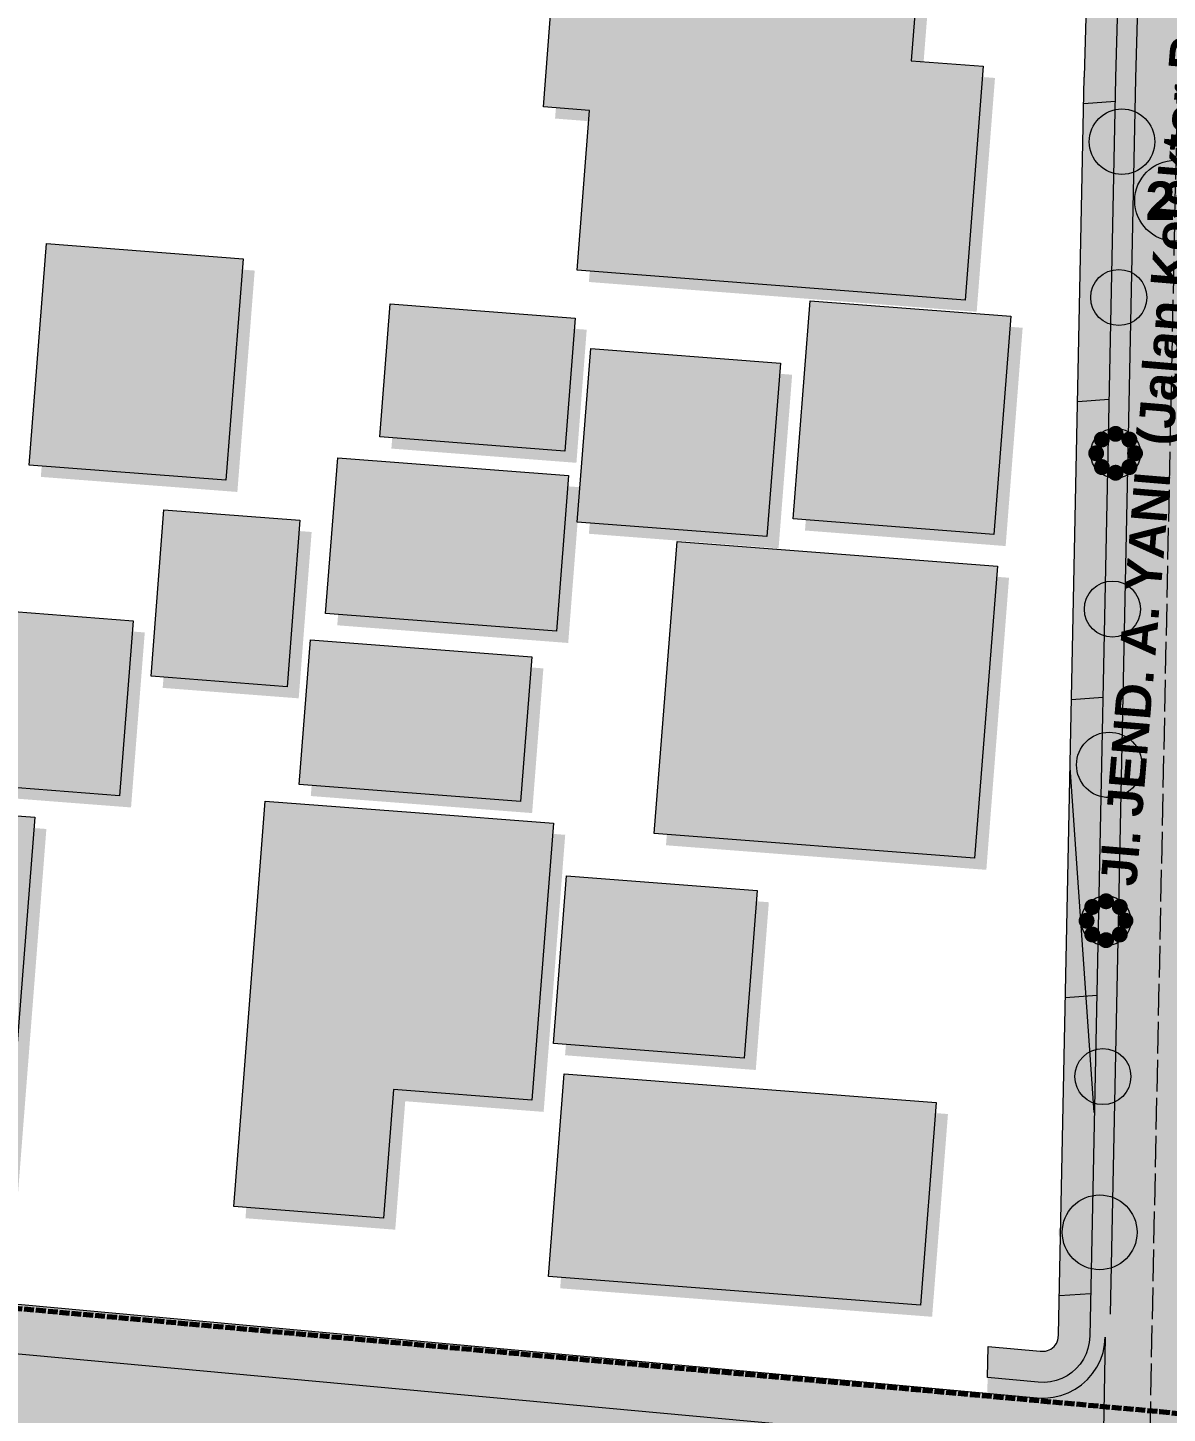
# Model space of a CAD drawing. Header units: metres. Extents: x 305909 to 307171, y 9156037 to 9156671.
# Drawn here: x 306816.2 to 306889.3, y 9156462.2 to 9156551.1 of the extents above; entities that cross this region are included whole.
import ezdxf
from ezdxf.enums import TextEntityAlignment as Align

# ---------------------------------------------------------------- set-up
doc = ezdxf.new("R2010")
doc.units = ezdxf.units.M
doc.linetypes.add('DASHED', pattern=[1.524, 1.27, -0.254])
doc.linetypes.add('DASHED2', pattern=[0.762, 0.635, -0.127])
for name, color, linetype, lineweight, true_color in [('A-ALUR_DISTRIBUSI', 7, 'DASHED', 50, 0x7828a0), ('B-BAYANGAN', 7, 'Continuous', 0, 0x76786c), ('B-DELINEASI', 7, 'DASHED2', 70, 0xc800c8), ('J-BADAN_KOLEKTOR', 7, 'Continuous', 13, 0x6e6e6e), ('J-MARKA_TEPI', 7, 'Continuous', 13, 0xffffff), ('J-PERKERASAN_JALAN', 7, 'Continuous', 9, 0x989896), ('J-SUMBU_KOLEKTOR', 7, 'DASHED', 18, 0xffffff), ('K-BANGUNAN_LUAR_TAPAK', 7, 'Continuous', 9, 0xdedede), ('P-TROTOAR_AYANI', 7, 'Continuous', 9, 0xd6c8b2), ('T-LABEL_JALAN', 7, 'Continuous', 0, 0x282828), ('T-NOMOR_ELEMEN', 7, 'Continuous', 18, 0x141414), ('V-JALUR_HIJAU_AYANI', 7, 'Continuous', 0, 0x96cd78), ('V-POHON_PENEDUH', 7, 'Continuous', 13, 0x288232), ('Z-R', 7, 'Continuous', 0, 0xfaf4e6)]:
    doc.layers.add(name, color=color, linetype=linetype, lineweight=lineweight, true_color=true_color)
doc.layers.add('J-MARKA_JALAN', color=7, linetype='Continuous')
doc.styles.add('ARIALB', font='arialbd.ttf')

# ---------------------------------------------------------------- blocks, each defined once
blk = doc.blocks.new('POHON')
at = {"true_color": 0x347638}
h = blk.add_hatch(color=97, dxfattribs=at)
h.dxf.hatch_style = 1
edge = h.paths.add_edge_path()
edge.add_arc((0, 0), 1, 0, 360)
at = {"true_color": 0x3e843e}
h = blk.add_hatch(color=97, dxfattribs=at)
h.dxf.hatch_style = 1
edge = h.paths.add_edge_path()
edge.add_arc((-0.552, 0.552), 0.32, 0, 360)
at = {"true_color": 0x62a556}
h = blk.add_hatch(color=85, dxfattribs=at)
h.dxf.hatch_style = 1
edge = h.paths.add_edge_path()
edge.add_arc((-0.2, 0.22), 0.55, 0, 360)
at = {"true_color": 0x3e843e}
h = blk.add_hatch(color=97, dxfattribs=at)
h.dxf.hatch_style = 1
edge = h.paths.add_edge_path()
edge.add_arc((0, 0.78), 0.32, 0, 360)
h = blk.add_hatch(color=97, dxfattribs=at)
h.dxf.hatch_style = 1
edge = h.paths.add_edge_path()
edge.add_arc((0.552, 0.552), 0.32, 0, 360)
at = {"true_color": 0x697060}
h = blk.add_hatch(color=251, dxfattribs=at)
h.dxf.hatch_style = 1
edge = h.paths.add_edge_path()
edge.add_arc((0.38, -0.38), 1, 0, 360)
at = {"true_color": 0x3e843e}
h = blk.add_hatch(color=97, dxfattribs=at)
h.dxf.hatch_style = 1
edge = h.paths.add_edge_path()
edge.add_arc((-0.78, 0), 0.32, 0, 360)
h = blk.add_hatch(color=97, dxfattribs=at)
h.dxf.hatch_style = 1
edge = h.paths.add_edge_path()
edge.add_arc((0.78, 0), 0.32, 0, 360)
h = blk.add_hatch(color=97, dxfattribs=at)
h.dxf.hatch_style = 1
edge = h.paths.add_edge_path()
edge.add_arc((-0.552, -0.552), 0.32, 0, 360)
h = blk.add_hatch(color=97, dxfattribs=at)
h.dxf.hatch_style = 1
edge = h.paths.add_edge_path()
edge.add_arc((0.552, -0.552), 0.32, 0, 360)
h = blk.add_hatch(color=97, dxfattribs=at)
h.dxf.hatch_style = 1
edge = h.paths.add_edge_path()
edge.add_arc((0, -0.78), 0.32, 0, 360)
at = {"color": 99, "lineweight": 9, "true_color": 0x235528}
blk.add_circle((0, 0), 1, dxfattribs=at)

msp = doc.modelspace()

# ---------------------------------------------------------------- hatches: boundary and pattern name
at = {"layer": 'A-ALUR_DISTRIBUSI', "true_color": 0x7828a0}
h = msp.add_hatch(color=195, dxfattribs=at)
h.dxf.hatch_style = 1
h.paths.add_polyline_path([(306822.268, 9156466.504), (306824.321, 9156466.355), (306824.22, 9156464.958), (306822.167, 9156465.107), (306818.235, 9156465.393), (306818.337, 9156466.789), (306822.268, 9156466.504)])
h = msp.add_hatch(color=195, dxfattribs=at)
h.dxf.hatch_style = 1
h.paths.add_polyline_path([(306830.538, 9156465.903), (306833.297, 9156465.702), (306833.196, 9156464.306), (306830.436, 9156464.507), (306827.212, 9156464.741), (306827.313, 9156466.137), (306830.538, 9156465.903)])
h = msp.add_hatch(color=195, dxfattribs=at)
h.dxf.hatch_style = 1
h.paths.add_polyline_path([(306840.184, 9156465.202), (306842.274, 9156465.05), (306842.172, 9156463.654), (306840.082, 9156463.806), (306836.188, 9156464.089), (306836.289, 9156465.485), (306840.184, 9156465.202)])
h = msp.add_hatch(color=195, dxfattribs=at)
h.dxf.hatch_style = 1
h.paths.add_polyline_path([(306851.207, 9156464.401), (306851.218, 9156464.4), (306851.261, 9156464.396), (306851.137, 9156463.002), (306851.1, 9156463.005), (306845.164, 9156463.436), (306845.266, 9156464.833), (306851.207, 9156464.401)])
h = msp.add_hatch(color=195, dxfattribs=at)
h.dxf.hatch_style = 1
h.paths.add_polyline_path([(306860.226, 9156463.596), (306860.101, 9156462.201), (306854.125, 9156462.735), (306854.25, 9156464.129), (306860.226, 9156463.596)])
h = msp.add_hatch(color=195, dxfattribs=at)
h.dxf.hatch_style = 1
h.paths.add_polyline_path([(306861.2, 9156461.79), (306856.533, 9156460.188), (306856.906, 9156464.221)])
h = msp.add_hatch(color=195, dxfattribs=at)
h.dxf.hatch_style = 1
h.paths.add_polyline_path([(306874.059, 9156461.202), (306869.317, 9156459.835), (306869.891, 9156463.844)])
h = msp.add_hatch(color=195, dxfattribs=at)
h.dxf.hatch_style = 1
h.paths.add_polyline_path([(306869.091, 9156462.62), (306869.113, 9156462.617), (306869.208, 9156462.603), (306869.01, 9156461.218), (306868.925, 9156461.23), (306863.069, 9156461.884), (306863.224, 9156463.275), (306869.091, 9156462.62)])
h = msp.add_hatch(color=195, dxfattribs=at)
h.dxf.hatch_style = 1
h.paths.add_polyline_path([(306859.734, 9156462.629), (306861.265, 9156462.487), (306861.136, 9156461.093), (306859.605, 9156461.235), (306857.483, 9156461.431), (306857.612, 9156462.825), (306859.734, 9156462.629)])
at = {"layer": 'B-BAYANGAN', "true_color": 0x76786c}
h = msp.add_hatch(color=8, dxfattribs=at)
h.dxf.hatch_style = 1
h.paths.add_polyline_path([(306874.138, 9156554.485), (306873.645, 9156548.234), (306878.281, 9156547.877), (306877.106, 9156532.874), (306852.214, 9156534.786), (306853.011, 9156545.042), (306850.042, 9156545.274), (306850.891, 9156556.271), (306874.138, 9156554.485)])
h = msp.add_hatch(color=8, dxfattribs=at)
h.dxf.hatch_style = 1
h.paths.add_polyline_path([(306830.76, 9156535.518), (306829.647, 9156521.312), (306817.031, 9156522.278), (306818.143, 9156536.495), (306830.76, 9156535.518)])
h = msp.add_hatch(color=8, dxfattribs=at)
h.dxf.hatch_style = 1
h.paths.add_polyline_path([(306852.072, 9156531.722), (306851.412, 9156523.181), (306839.534, 9156524.095), (306840.206, 9156532.636), (306852.072, 9156531.722)])
h = msp.add_hatch(color=8, dxfattribs=at)
h.dxf.hatch_style = 1
h.paths.add_polyline_path([(306880.056, 9156531.847), (306878.965, 9156517.84), (306866.084, 9156518.839), (306867.175, 9156532.834), (306880.056, 9156531.847)])
h = msp.add_hatch(color=8, dxfattribs=at)
h.dxf.hatch_style = 1
h.paths.add_polyline_path([(306865.26, 9156528.834), (306864.389, 9156517.693), (306852.214, 9156518.628), (306853.084, 9156529.769), (306865.26, 9156528.834)])
h = msp.add_hatch(color=8, dxfattribs=at)
h.dxf.hatch_style = 1
h.paths.add_polyline_path([(306851.661, 9156521.612), (306850.885, 9156511.621), (306836.06, 9156512.755), (306836.836, 9156522.746), (306851.661, 9156521.612)])
h = msp.add_hatch(color=8, dxfattribs=at)
h.dxf.hatch_style = 1
h.paths.add_polyline_path([(306834.414, 9156518.743), (306833.585, 9156508.067), (306824.854, 9156508.739), (306825.683, 9156519.416), (306834.414, 9156518.743)])
h = msp.add_hatch(color=8, dxfattribs=at)
h.dxf.hatch_style = 1
h.paths.add_polyline_path([(306879.183, 9156515.806), (306877.726, 9156497.064), (306857.161, 9156498.64), (306858.619, 9156517.382), (306879.183, 9156515.806)])
h = msp.add_hatch(color=8, dxfattribs=at)
h.dxf.hatch_style = 1
h.paths.add_polyline_path([(306823.703, 9156512.296), (306822.822, 9156501.066), (306815.183, 9156501.655), (306816.065, 9156512.884), (306823.703, 9156512.296)])
h = msp.add_hatch(color=8, dxfattribs=at)
h.dxf.hatch_style = 1
h.paths.add_polyline_path([(306849.291, 9156509.989), (306848.568, 9156500.706), (306834.361, 9156501.799), (306835.085, 9156511.081), (306849.291, 9156509.989)])
h = msp.add_hatch(color=8, dxfattribs=at)
h.dxf.hatch_style = 1
h.paths.add_polyline_path([(306806.114, 9156498.565), (306806.272, 9156500.535), (306817.387, 9156499.684), (306815.552, 9156476.129), (306804.436, 9156476.98), (306804.677, 9156480.166), (306796.608, 9156480.797), (306798.045, 9156499.185), (306806.114, 9156498.565)])
h = msp.add_hatch(color=8, dxfattribs=at)
h.dxf.hatch_style = 1
h.paths.add_polyline_path([(306850.692, 9156499.31), (306849.308, 9156481.531), (306840.422, 9156482.214), (306839.782, 9156473.971), (306830.168, 9156474.707), (306830.807, 9156482.949), (306832.192, 9156500.728), (306841.806, 9156499.993), (306850.692, 9156499.31)])
h = msp.add_hatch(color=8, dxfattribs=at)
h.dxf.hatch_style = 1
h.paths.add_polyline_path([(306863.764, 9156494.984), (306862.925, 9156484.219), (306850.683, 9156485.164), (306851.522, 9156495.918), (306863.764, 9156494.984)])
h = msp.add_hatch(color=8, dxfattribs=at)
h.dxf.hatch_style = 1
h.paths.add_polyline_path([(306875.262, 9156481.393), (306874.245, 9156468.382), (306850.369, 9156470.21), (306851.375, 9156483.232), (306875.262, 9156481.393)])
at = {"layer": 'J-BADAN_KOLEKTOR', "true_color": 0x54565a}
h = msp.add_hatch(color=251, dxfattribs=at)
h.dxf.hatch_style = 1
h.paths.add_polyline_path([(306889.931, 9156640), (306895.936, 9156640), (306895.475, 9156629.11), (306895.474, 9156629.085), (306895.474, 9156629.061), (306893.315, 9156557.748), (306893.149, 9156552.271), (306893.014, 9156547.717), (306892.993, 9156546.713), (306891.335, 9156465.673), (306891.237, 9156460.847), (306891.218, 9156460.566), (306890.645, 9156455.57), (306884.99, 9156406.251), (306884.352, 9156400.688), (306883.008, 9156380.059), (306877.639, 9156297.634), (306877.621, 9156297.351), (306877.453, 9156277.708), (306877.43, 9156275.046), (306877.429, 9156274.864), (306877.044, 9156229.834), (306876.993, 9156223.828), (306876.993, 9156223.827), (306876.813, 9156202.951), (306876.76, 9156196.862), (306876.753, 9156196.674), (306876.43, 9156192.144), (306875.837, 9156183.84), (306875.836, 9156183.815), (306875.834, 9156183.79), (306874.011, 9156152.681), (306874.01, 9156152.675), (306874.01, 9156152.669), (306873.9, 9156150.695), (306873.792, 9156148.75), (306873.788, 9156148.669), (306873.786, 9156148.588), (306873.743, 9156145.719), (306873.719, 9156144.136), (306873.718, 9156144.098), (306873.716, 9156144.044), (306873.716, 9156144.024), (306873.714, 9156143.986), (306873.657, 9156142.889), (306873.495, 9156139.805), (306873.492, 9156139.752), (306873.491, 9156139.7), (306873.213, 9156129.068), (306873.057, 9156123.08), (306872.863, 9156115.623), (306872.83, 9156115.253), (306872.163, 9156110.834), (306864.194, 9156058.08), (306864.167, 9156057.904), (306864.156, 9156057.726), (306863.079, 9156040), (306857.068, 9156040), (306857.115, 9156040.772), (306857.836, 9156052.639), (306858.186, 9156058.401), (306858.215, 9156058.667), (306858.909, 9156063.262), (306864.38, 9156099.484), (306866.833, 9156115.72), (306866.87, 9156115.965), (306866.876, 9156116.213), (306866.922, 9156117.98), (306867.495, 9156139.935), (306867.495, 9156139.962), (306867.497, 9156140.001), (306867.498, 9156140.014), (306867.499, 9156140.041), (306867.717, 9156144.189), (306867.72, 9156144.264), (306867.722, 9156144.338), (306867.781, 9156148.295), (306867.789, 9156148.8), (306867.79, 9156148.84), (306867.793, 9156148.916), (306867.793, 9156148.921), (306867.795, 9156148.961), (306867.862, 9156150.175), (306868.019, 9156153.006), (306869.543, 9156179.003), (306869.847, 9156184.185), (306869.849, 9156184.223), (306870.257, 9156189.937), (306870.599, 9156194.727), (306870.753, 9156196.882), (306870.761, 9156197.007), (306870.763, 9156197.132), (306870.863, 9156208.724), (306870.993, 9156223.879), (306870.993, 9156223.879), (306871.446, 9156276.873), (306871.551, 9156289.206), (306871.622, 9156297.487), (306871.628, 9156297.656), (306871.981, 9156303.077), (306872.914, 9156317.396), (306878.368, 9156401.127), (306878.372, 9156401.176), (306878.38, 9156401.273), (306878.385, 9156401.322), (306880.543, 9156420.136), (306884.601, 9156455.528), (306885.241, 9156461.11), (306885.363, 9156467.081), (306887.015, 9156547.847), (306887.016, 9156547.874), (306887.152, 9156552.449), (306887.152, 9156552.45), (306889.305, 9156623.574), (306889.305, 9156623.574), (306889.478, 9156629.285), (306889.479, 9156629.321), (306889.699, 9156634.526), (306889.931, 9156640)])
at = {"layer": 'J-MARKA_JALAN', "true_color": 0xffffff}
h = msp.add_hatch(color=7, dxfattribs=at)
h.dxf.hatch_style = 1
h.paths.add_polyline_path([(306888.253, 9156537.2), (306887.503, 9156535.6), (306887.973, 9156535.6), (306887.973, 9156532.8), (306888.533, 9156532.8), (306888.533, 9156535.6), (306889.003, 9156535.6)])
h = msp.add_hatch(color=7, dxfattribs=at)
h.dxf.hatch_style = 1
h.paths.add_polyline_path([(306886.821, 9156467.2), (306886.071, 9156465.6), (306886.541, 9156465.6), (306886.541, 9156462.8), (306887.101, 9156462.8), (306887.101, 9156465.6), (306887.571, 9156465.6)])
at = {"layer": 'J-PERKERASAN_JALAN', "true_color": 0xa8a8a6}
h = msp.add_hatch(color=253, dxfattribs=at)
h.dxf.hatch_style = 1
h.paths.add_polyline_path([(306746.832, 9156478.131), (306746.851, 9156478.127), (306801.838, 9156470.455), (306802.024, 9156470.433), (306880.998, 9156463.18), (306881.503, 9156463.165), (306882.005, 9156463.215), (306882.497, 9156463.327), (306882.972, 9156463.5), (306883.42, 9156463.732), (306883.836, 9156464.018), (306884.212, 9156464.355), (306884.543, 9156464.736), (306884.824, 9156465.156), (306885.049, 9156465.607), (306885.216, 9156466.084), (306885.321, 9156466.578), (306885.363, 9156467.081), (306885.241, 9156461.11), (306884.601, 9156455.528), (306884.626, 9156456.058), (306884.581, 9156456.587), (306884.466, 9156457.105), (306884.284, 9156457.603), (306884.037, 9156458.073), (306883.731, 9156458.506), (306883.369, 9156458.895), (306882.96, 9156459.233), (306882.509, 9156459.513), (306882.025, 9156459.731), (306881.517, 9156459.883), (306880.993, 9156459.967), (306801.624, 9156467.257), (306801.577, 9156467.261), (306801.549, 9156467.265), (306801.503, 9156467.271), (306746.832, 9156474.899), (306746.832, 9156478.131)])
at = {"layer": 'K-BANGUNAN_LUAR_TAPAK', "true_color": 0xececea}
h = msp.add_hatch(color=7, dxfattribs=at)
h.dxf.hatch_style = 1
h.paths.add_polyline_path([(306873.388, 9156555.235), (306872.895, 9156548.984), (306877.531, 9156548.627), (306876.356, 9156533.624), (306851.464, 9156535.536), (306852.261, 9156545.792), (306849.292, 9156546.024), (306850.141, 9156557.021), (306873.388, 9156555.235)])
h = msp.add_hatch(color=7, dxfattribs=at)
h.dxf.hatch_style = 1
h.paths.add_polyline_path([(306830.01, 9156536.268), (306828.897, 9156522.062), (306816.281, 9156523.028), (306817.393, 9156537.245), (306830.01, 9156536.268)])
h = msp.add_hatch(color=7, dxfattribs=at)
h.dxf.hatch_style = 1
h.paths.add_polyline_path([(306851.322, 9156532.472), (306850.662, 9156523.931), (306838.784, 9156524.845), (306839.456, 9156533.386), (306851.322, 9156532.472)])
h = msp.add_hatch(color=7, dxfattribs=at)
h.dxf.hatch_style = 1
h.paths.add_polyline_path([(306879.306, 9156532.597), (306878.215, 9156518.59), (306865.334, 9156519.589), (306866.425, 9156533.584), (306879.306, 9156532.597)])
h = msp.add_hatch(color=7, dxfattribs=at)
h.dxf.hatch_style = 1
h.paths.add_polyline_path([(306864.51, 9156529.584), (306863.639, 9156518.443), (306851.464, 9156519.378), (306852.334, 9156530.519), (306864.51, 9156529.584)])
h = msp.add_hatch(color=7, dxfattribs=at)
h.dxf.hatch_style = 1
h.paths.add_polyline_path([(306850.911, 9156522.362), (306850.135, 9156512.371), (306835.31, 9156513.505), (306836.086, 9156523.496), (306850.911, 9156522.362)])
h = msp.add_hatch(color=7, dxfattribs=at)
h.dxf.hatch_style = 1
h.paths.add_polyline_path([(306833.664, 9156519.493), (306832.835, 9156508.817), (306824.104, 9156509.489), (306824.933, 9156520.166), (306833.664, 9156519.493)])
h = msp.add_hatch(color=7, dxfattribs=at)
h.dxf.hatch_style = 1
h.paths.add_polyline_path([(306878.433, 9156516.556), (306876.976, 9156497.814), (306856.411, 9156499.39), (306857.869, 9156518.132), (306878.433, 9156516.556)])
h = msp.add_hatch(color=7, dxfattribs=at)
h.dxf.hatch_style = 1
h.paths.add_polyline_path([(306822.953, 9156513.046), (306822.072, 9156501.816), (306814.433, 9156502.405), (306815.315, 9156513.634), (306822.953, 9156513.046)])
h = msp.add_hatch(color=7, dxfattribs=at)
h.dxf.hatch_style = 1
h.paths.add_polyline_path([(306848.541, 9156510.739), (306847.818, 9156501.456), (306833.611, 9156502.549), (306834.335, 9156511.831), (306848.541, 9156510.739)])
h = msp.add_hatch(color=7, dxfattribs=at)
h.dxf.hatch_style = 1
h.paths.add_polyline_path([(306805.364, 9156499.315), (306805.522, 9156501.285), (306816.637, 9156500.434), (306814.802, 9156476.879), (306803.686, 9156477.73), (306803.927, 9156480.916), (306795.858, 9156481.547), (306797.295, 9156499.935), (306805.364, 9156499.315)])
h = msp.add_hatch(color=7, dxfattribs=at)
h.dxf.hatch_style = 1
h.paths.add_polyline_path([(306849.942, 9156500.06), (306848.558, 9156482.281), (306839.672, 9156482.964), (306839.032, 9156474.721), (306829.418, 9156475.457), (306830.057, 9156483.699), (306831.442, 9156501.478), (306841.056, 9156500.743), (306849.942, 9156500.06)])
h = msp.add_hatch(color=7, dxfattribs=at)
h.dxf.hatch_style = 1
h.paths.add_polyline_path([(306863.014, 9156495.734), (306862.175, 9156484.969), (306849.933, 9156485.914), (306850.772, 9156496.668), (306863.014, 9156495.734)])
h = msp.add_hatch(color=7, dxfattribs=at)
h.dxf.hatch_style = 1
h.paths.add_polyline_path([(306874.512, 9156482.143), (306873.495, 9156469.132), (306849.619, 9156470.96), (306850.625, 9156483.982), (306874.512, 9156482.143)])
at = {"layer": 'P-TROTOAR_AYANI', "true_color": 0xd8d0c2}
h = msp.add_hatch(color=254, dxfattribs=at)
h.dxf.hatch_style = 1
h.paths.add_polyline_path([(306885.706, 9156626.666), (306886.097, 9156626.587), (306886.475, 9156626.456), (306886.832, 9156626.276), (306887.162, 9156626.05), (306887.458, 9156625.783), (306887.717, 9156625.478), (306887.933, 9156625.141), (306888.102, 9156624.779), (306888.221, 9156624.398), (306888.288, 9156624.004), (306888.304, 9156623.571), (306886.152, 9156552.479), (306886.016, 9156547.904), (306886.016, 9156547.899), (306886.015, 9156547.871), (306886.015, 9156547.867), (306884.364, 9156467.133), (306884.33, 9156466.724), (306884.251, 9156466.354), (306884.126, 9156465.997), (306883.957, 9156465.658), (306883.747, 9156465.344), (306883.499, 9156465.058), (306883.217, 9156464.806), (306882.905, 9156464.591), (306882.569, 9156464.418), (306882.213, 9156464.288), (306881.844, 9156464.204), (306881.468, 9156464.167), (306881.058, 9156464.178), (306877.808, 9156464.477), (306877.849, 9156466.481), (306881.178, 9156466.176), (306881.398, 9156466.169), (306881.523, 9156466.182), (306881.646, 9156466.21), (306881.763, 9156466.253), (306881.875, 9156466.31), (306881.978, 9156466.381), (306882.072, 9156466.465), (306882.154, 9156466.56), (306882.224, 9156466.664), (306882.28, 9156466.776), (306882.321, 9156466.895), (306882.347, 9156467.017), (306882.366, 9156467.237), (306884.016, 9156547.908), (306884.016, 9156547.919), (306884.017, 9156547.947), (306884.017, 9156547.964), (306884.153, 9156552.538), (306886.303, 9156623.565), (306886.295, 9156623.798), (306886.272, 9156623.928), (306886.233, 9156624.055), (306886.177, 9156624.175), (306886.105, 9156624.286), (306886.02, 9156624.387), (306885.921, 9156624.476), (306885.812, 9156624.551), (306885.694, 9156624.61), (306885.569, 9156624.654), (306885.439, 9156624.68), (306885.207, 9156624.695), (306881.835, 9156624.696), (306881.896, 9156626.696), (306885.274, 9156626.695), (306885.706, 9156626.666)])
at = {"layer": 'P-TROTOAR_AYANI', "true_color": 0xc4bcae}
h = msp.add_hatch(dxfattribs=at)
h.set_pattern_fill('NET', color=9, scale=6, angle=4)
h.paths.add_polyline_path([(306885.706, 9156626.666), (306886.097, 9156626.587), (306886.475, 9156626.456), (306886.832, 9156626.276), (306887.162, 9156626.05), (306887.458, 9156625.783), (306887.717, 9156625.478), (306887.933, 9156625.141), (306888.102, 9156624.779), (306888.221, 9156624.398), (306888.288, 9156624.004), (306888.304, 9156623.571), (306886.152, 9156552.479), (306886.016, 9156547.904), (306886.016, 9156547.899), (306886.015, 9156547.871), (306886.015, 9156547.867), (306884.364, 9156467.133), (306884.33, 9156466.724), (306884.251, 9156466.354), (306884.126, 9156465.997), (306883.957, 9156465.658), (306883.747, 9156465.344), (306883.499, 9156465.058), (306883.217, 9156464.806), (306882.905, 9156464.591), (306882.569, 9156464.418), (306882.213, 9156464.288), (306881.844, 9156464.204), (306881.468, 9156464.167), (306881.058, 9156464.178), (306877.808, 9156464.477), (306877.849, 9156466.481), (306881.178, 9156466.176), (306881.398, 9156466.169), (306881.523, 9156466.182), (306881.646, 9156466.21), (306881.763, 9156466.253), (306881.875, 9156466.31), (306881.978, 9156466.381), (306882.072, 9156466.465), (306882.154, 9156466.56), (306882.224, 9156466.664), (306882.28, 9156466.776), (306882.321, 9156466.895), (306882.347, 9156467.017), (306882.366, 9156467.237), (306884.016, 9156547.908), (306884.016, 9156547.919), (306884.017, 9156547.947), (306884.017, 9156547.964), (306884.153, 9156552.538), (306886.303, 9156623.565), (306886.295, 9156623.798), (306886.272, 9156623.928), (306886.233, 9156624.055), (306886.177, 9156624.175), (306886.105, 9156624.286), (306886.02, 9156624.387), (306885.921, 9156624.476), (306885.812, 9156624.551), (306885.694, 9156624.61), (306885.569, 9156624.654), (306885.439, 9156624.68), (306885.207, 9156624.695), (306881.835, 9156624.696), (306881.896, 9156626.696), (306885.274, 9156626.695), (306885.706, 9156626.666)])
at = {"layer": 'T-NOMOR_ELEMEN', "true_color": 0xffffff}
h = msp.add_hatch(color=7, dxfattribs=at)
h.dxf.hatch_style = 1
edge = h.paths.add_edge_path()
edge.add_arc((306889.855, 9156540), 2.6, 0, 360)
at = {"layer": 'V-JALUR_HIJAU_AYANI', "true_color": 0x8abe64}
h = msp.add_hatch(color=83, dxfattribs=at)
h.dxf.hatch_style = 1
h.paths.add_polyline_path([(306885.839, 9156627.66), (306886.362, 9156627.554), (306886.866, 9156627.379), (306887.342, 9156627.139), (306887.782, 9156626.838), (306888.178, 9156626.48), (306888.523, 9156626.074), (306888.81, 9156625.625), (306889.036, 9156625.142), (306889.195, 9156624.633), (306889.285, 9156624.107), (306889.305, 9156623.574), (306887.152, 9156552.449), (306887.016, 9156547.874), (306887.015, 9156547.847), (306885.363, 9156467.081), (306885.321, 9156466.578), (306885.216, 9156466.084), (306885.049, 9156465.607), (306884.824, 9156465.156), (306884.543, 9156464.736), (306884.212, 9156464.355), (306883.836, 9156464.018), (306883.42, 9156463.732), (306882.972, 9156463.5), (306882.497, 9156463.327), (306882.005, 9156463.215), (306881.503, 9156463.165), (306880.998, 9156463.18), (306877.788, 9156463.474), (306877.808, 9156464.477), (306881.058, 9156464.178), (306881.468, 9156464.167), (306881.844, 9156464.204), (306882.213, 9156464.288), (306882.569, 9156464.418), (306882.905, 9156464.591), (306883.217, 9156464.806), (306883.499, 9156465.058), (306883.747, 9156465.344), (306883.957, 9156465.658), (306884.126, 9156465.997), (306884.251, 9156466.354), (306884.33, 9156466.724), (306884.364, 9156467.133), (306886.015, 9156547.867), (306886.015, 9156547.871), (306886.016, 9156547.899), (306886.016, 9156547.904), (306886.152, 9156552.479), (306888.304, 9156623.571), (306888.288, 9156624.004), (306888.221, 9156624.398), (306888.102, 9156624.779), (306887.933, 9156625.141), (306887.717, 9156625.478), (306887.458, 9156625.783), (306887.162, 9156626.05), (306886.832, 9156626.276), (306886.475, 9156626.456), (306886.097, 9156626.587), (306885.706, 9156626.666), (306885.274, 9156626.695), (306881.896, 9156626.696), (306881.926, 9156627.696), (306885.307, 9156627.695), (306885.839, 9156627.66)])
at = {"layer": 'Z-R', "true_color": 0xf4f2ec}
h = msp.add_hatch(color=7, dxfattribs=at)
h.dxf.hatch_style = 1
h.paths.add_polyline_path([(306780.828, 9156466.643), (306781.809, 9156471.972), (306884.852, 9156462.665), (306888.869, 9156462.302), (306927.873, 9156458.283), (307002.836, 9156450.56), (307002.836, 9156450.56), (307044.691, 9156443.813), (307044.162, 9156437.075), (307011.054, 9156442.288), (306991.356, 9156445.145), (306889.216, 9156453.568), (306875.896, 9156459.735), (306875.789, 9156457.914), (306812.815, 9156460.602), (306780.828, 9156466.643)])

# ---------------------------------------------------------------- linework, layer by layer
at = {"layer": 'B-DELINEASI'}
msp.add_lwpolyline([(306572.178, 9156510.306), (306677.166, 9156490.276), (306781.809, 9156471.972), (306888.869, 9156462.302), (307002.836, 9156450.56), (307044.811, 9156445.344), (307040.22, 9156386.794), (307034.792, 9156282.996), (307033.552, 9156256.861), (307033.552, 9156224.798), (307008.361, 9156221.849), (306994.202, 9156219.777), (306994.202, 9156214.251), (306986.259, 9156211.833), (306955.522, 9156207.689), (306947.234, 9156203.199), (306914.425, 9156199.401), (306871.946, 9156198.019), (306868.838, 9156144.144), (306843.973, 9156139.654), (306613.966, 9156113.407)], dxfattribs=at)
at = {"layer": 'J-MARKA_TEPI'}
msp.add_lwpolyline([(306885.693, 9156468.543), (306887.315, 9156547.848), (306887.316, 9156547.873), (306887.452, 9156552.441), (306889.56, 9156622.097)], dxfattribs=at)
at = {"layer": 'J-PERKERASAN_JALAN', "color": 8, "lineweight": 13, "true_color": 0x787876}
for points in [[(306802.024, 9156470.433), (306880.998, 9156463.18), (306881.503, 9156463.165), (306882.005, 9156463.215), (306882.497, 9156463.327), (306882.972, 9156463.5), (306883.42, 9156463.732), (306883.836, 9156464.018), (306884.212, 9156464.355), (306884.543, 9156464.736), (306884.824, 9156465.156), (306885.049, 9156465.607), (306885.216, 9156466.084), (306885.321, 9156466.578), (306885.363, 9156467.081), (306885.241, 9156461.11)], [(306880.993, 9156459.967), (306801.624, 9156467.257)]]:
    msp.add_lwpolyline(points, dxfattribs=at)
at = {"layer": 'J-SUMBU_KOLEKTOR', "linetype": 'DASHED', "ltscale": 1.6}
msp.add_lwpolyline([(306860.074, 9156040), (306861.181, 9156058.219), (306869.864, 9156115.701), (306870.494, 9156139.87), (306870.719, 9156144.162), (306870.789, 9156148.775), (306871.015, 9156152.846), (306872.842, 9156184.01), (306873.761, 9156196.887), (306873.993, 9156223.853), (306874.621, 9156297.461), (306881.363, 9156400.956), (306888.237, 9156460.908), (306890.015, 9156547.793), (306890.151, 9156552.361), (306892.476, 9156629.194), (306892.934, 9156640)], dxfattribs=at)
at = {"layer": 'K-BANGUNAN_LUAR_TAPAK', "color": 253, "lineweight": 9, "true_color": 0xb0b0ae}
for points in [[(306873.388, 9156555.235), (306872.895, 9156548.984), (306877.531, 9156548.627), (306876.356, 9156533.624), (306851.464, 9156535.536), (306852.261, 9156545.792), (306849.292, 9156546.024), (306850.141, 9156557.021), (306873.388, 9156555.235)], [(306830.01, 9156536.268), (306828.897, 9156522.062), (306816.281, 9156523.028), (306817.393, 9156537.245), (306830.01, 9156536.268)], [(306851.322, 9156532.472), (306850.662, 9156523.931), (306838.784, 9156524.845), (306839.456, 9156533.386), (306851.322, 9156532.472)], [(306879.306, 9156532.597), (306878.215, 9156518.59), (306865.334, 9156519.589), (306866.425, 9156533.584), (306879.306, 9156532.597)], [(306864.51, 9156529.584), (306863.639, 9156518.443), (306851.464, 9156519.378), (306852.334, 9156530.519), (306864.51, 9156529.584)], [(306850.911, 9156522.362), (306850.135, 9156512.371), (306835.31, 9156513.505), (306836.086, 9156523.496), (306850.911, 9156522.362)], [(306833.664, 9156519.493), (306832.835, 9156508.817), (306824.104, 9156509.489), (306824.933, 9156520.166), (306833.664, 9156519.493)], [(306878.433, 9156516.556), (306876.976, 9156497.814), (306856.411, 9156499.39), (306857.869, 9156518.132), (306878.433, 9156516.556)], [(306822.953, 9156513.046), (306822.072, 9156501.816), (306814.433, 9156502.405), (306815.315, 9156513.634), (306822.953, 9156513.046)], [(306848.541, 9156510.739), (306847.818, 9156501.456), (306833.611, 9156502.549), (306834.335, 9156511.831), (306848.541, 9156510.739)], [(306805.364, 9156499.315), (306805.522, 9156501.285), (306816.637, 9156500.434), (306814.802, 9156476.879), (306803.686, 9156477.73), (306803.927, 9156480.916), (306795.858, 9156481.547), (306797.295, 9156499.935), (306805.364, 9156499.315)], [(306849.942, 9156500.06), (306848.558, 9156482.281), (306839.672, 9156482.964), (306839.032, 9156474.721), (306829.418, 9156475.457), (306830.057, 9156483.699), (306831.442, 9156501.478), (306841.056, 9156500.743), (306849.942, 9156500.06)], [(306863.014, 9156495.734), (306862.175, 9156484.969), (306849.933, 9156485.914), (306850.772, 9156496.668), (306863.014, 9156495.734)], [(306874.512, 9156482.143), (306873.495, 9156469.132), (306849.619, 9156470.96), (306850.625, 9156483.982), (306874.512, 9156482.143)]]:
    msp.add_lwpolyline(points, close=True, dxfattribs=at)
at = {"layer": 'P-TROTOAR_AYANI', "color": 252, "lineweight": 9, "true_color": 0xa09688}
msp.add_lwpolyline([(306886.152, 9156552.479), (306886.016, 9156547.904), (306886.016, 9156547.899), (306886.015, 9156547.871), (306886.015, 9156547.867), (306884.364, 9156467.133), (306884.33, 9156466.724), (306884.251, 9156466.354), (306884.126, 9156465.997), (306883.957, 9156465.658), (306883.747, 9156465.344), (306883.499, 9156465.058), (306883.217, 9156464.806), (306882.905, 9156464.591), (306882.569, 9156464.418), (306882.213, 9156464.288), (306881.844, 9156464.204), (306881.468, 9156464.167), (306881.058, 9156464.178), (306877.808, 9156464.477), (306877.849, 9156466.481), (306881.178, 9156466.176), (306881.398, 9156466.169), (306881.523, 9156466.182), (306881.646, 9156466.21), (306881.763, 9156466.253), (306881.875, 9156466.31), (306881.978, 9156466.381), (306882.072, 9156466.465), (306882.154, 9156466.56), (306882.224, 9156466.664), (306882.28, 9156466.776), (306882.321, 9156466.895), (306882.347, 9156467.017), (306882.366, 9156467.237), (306884.016, 9156547.908), (306884.016, 9156547.919), (306884.017, 9156547.947), (306884.017, 9156547.964), (306884.153, 9156552.538)], dxfattribs=at)
at = {"layer": 'T-NOMOR_ELEMEN'}
msp.add_circle((306889.855, 9156540), 2.6, dxfattribs=at)

# ---------------------------------------------------------------- block references
at = {"layer": 'V-POHON_PENEDUH'}
for p, xscale, yscale in [((306886.432, 9156543.787), 2.1, 2.1), ((306886.227, 9156533.79), 1.8, 1.8), ((306886.023, 9156523.792), 1.6, 1.6), ((306885.818, 9156513.794), 1.8, 1.8), ((306885.614, 9156503.796), 2.1, 2.1), ((306885.409, 9156493.798), 1.6, 1.6), ((306885.205, 9156483.8), 1.8, 1.8), ((306885, 9156473.802), 2.4, 2.4)]:
    msp.add_blockref('POHON', p, dxfattribs=dict(at, xscale=xscale, yscale=yscale))

# ---------------------------------------------------------------- texts
at = {"layer": 'T-LABEL_JALAN', "color": 7, "true_color": 0xffffff, "style": 'ARIALB'}
msp.add_text('Jl. JEND. A. YANI  (Jalan Kolektor Primer / Jalan Provinsi)', height=2.3, rotation=85.24216, dxfattribs=at).set_placement((306889.855, 9156540), align=Align.MIDDLE_CENTER)
at = {"layer": 'T-NOMOR_ELEMEN', "style": 'ARIALB'}
msp.add_text('26', height=2.47, dxfattribs=at).set_placement((306889.855, 9156540), align=Align.MIDDLE_CENTER)

doc.saveas('drawing.dxf')
